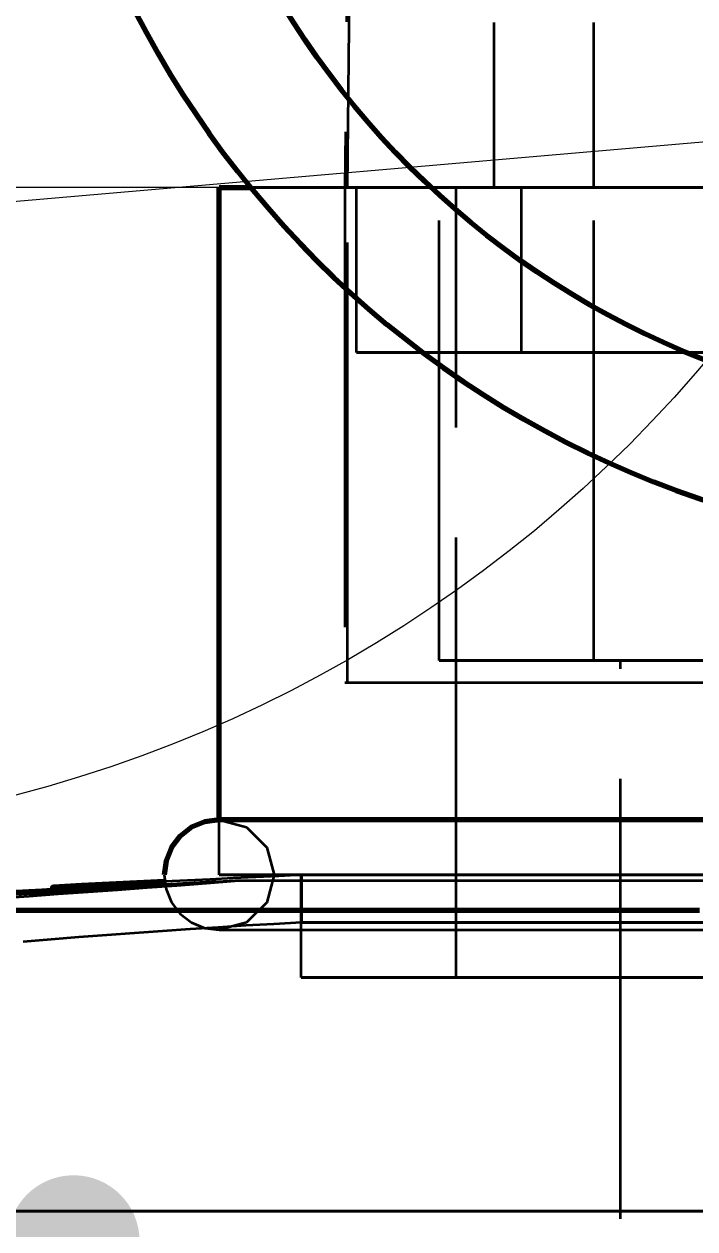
# Model space of a CAD drawing. Header units: millimetres. Extents: x 0 to 2208, y 0 to 420.
# Drawn here: x 80.44 to 86.54, y 238.51 to 249.46 of the extents above; entities that cross this region are included whole.
import ezdxf

# ---------------------------------------------------------------- set-up
doc = ezdxf.new("R2010")
doc.units = ezdxf.units.MM
doc.linetypes.add('IRAM-E-TRAZOS', pattern=[5, 4, -1])
for name, color, linetype, lineweight in [('01-VISIBLE', 7, 'CONTINUOUS', 70), ('02-OCULTA', 4, 'IRAM-E-TRAZOS', 35), ('04-COTA', 3, 'CONTINUOUS', 18), ('08-FINA', 5, 'CONTINUOUS', 18)]:
    doc.layers.add(name, color=color, linetype=linetype, lineweight=lineweight)
doc.styles.add('ISO3098', font='isocpeur.ttf')
doc.dimstyles.new('FLAMA-IRAM', dxfattribs={"dimtxt": 3.5, "dimasz": 3.5, "dimexe": 2, "dimexo": 1.5, "dimgap": 1, "dimtad": 1, "dimdec": 1, "dimtxsty": 'ISO3098', "dimblk": 'IRAM_FLECHA', "dimblk1": 'IRAM_FLECHA', "dimblk2": 'IRAM_FLECHA', "dimcen": 2.5, "dimclrd": 256, "dimclre": 256, "dimclrt": 256, "dimazin": 3, "dimtfac": 1, "dimtmove": 0, "dimatfit": 3, "dimlwd": 18, "dimlwe": 18})

# ---------------------------------------------------------------- blocks, each defined once
blk = doc.blocks.new('IRAM_FLECHA')
blk.add_solid([(0, 0), (-1, 0.125), (-1, -0.125)])

msp = doc.modelspace()

# ---------------------------------------------------------------- hatches: boundary and pattern name
at = {"layer": '08-FINA'}
h = msp.add_hatch(color=7, dxfattribs=at)
h.dxf.hatch_style = 1
edge = h.paths.add_edge_path()
edge.add_arc((80.892, 238.393), 0.6, 0, 360)

# ---------------------------------------------------------------- linework, layer by layer
at = {"layer": '01-VISIBLE'}
msp.add_line((82.215, 242.223), (82.215, 247.973), dxfattribs=at)
for points in [[(82.215, 247.973), (82.263, 247.973), (82.31, 247.973), (82.358, 247.973), (82.405, 247.973), (82.453, 247.973), (82.5, 247.973)], [(82.215, 242.223), (82.086, 242.206), (81.965, 242.156), (81.861, 242.076), (81.782, 241.973), (81.732, 241.852), (81.715, 241.723)], [(86.794, 242.223), (86.54, 242.223), (86.285, 242.223), (86.031, 242.223), (85.776, 242.223), (85.522, 242.223), (85.268, 242.223), (85.013, 242.223), (84.759, 242.223), (84.504, 242.223), (84.25, 242.223), (83.996, 242.223), (83.741, 242.223), (83.487, 242.223), (83.233, 242.223), (82.978, 242.223), (82.724, 242.223), (82.469, 242.223), (82.215, 242.223)], [(81.723, 241.636), (81.462, 241.62), (81.201, 241.605), (80.94, 241.589), (80.679, 241.574), (80.417, 241.558), (80.156, 241.542), (79.895, 241.527), (79.634, 241.511), (79.373, 241.495), (79.112, 241.48), (78.851, 241.464), (78.59, 241.448), (78.329, 241.433), (78.068, 241.417), (77.807, 241.402)], [(81.719, 241.663), (81.467, 241.651), (81.215, 241.638), (80.963, 241.626), (80.711, 241.613), (80.701, 241.608), (80.954, 241.618), (81.205, 241.628), (81.302, 241.632), (81.622, 241.638), (81.379, 241.622), (81.126, 241.607), (80.883, 241.593), (80.604, 241.577), (80.368, 241.562)], [(80.314, 241.402), (80.565, 241.402), (80.816, 241.402), (81.066, 241.402), (81.317, 241.402), (81.568, 241.402), (81.818, 241.402), (82.069, 241.402), (82.32, 241.402), (82.571, 241.402), (82.821, 241.402), (83.072, 241.402), (83.323, 241.402), (83.573, 241.402), (83.824, 241.402), (84.075, 241.402), (84.326, 241.402), (84.576, 241.402), (84.827, 241.402), (85.078, 241.402), (85.328, 241.402), (85.579, 241.402), (85.83, 241.402), (86.08, 241.402), (86.331, 241.402), (86.582, 241.402)], [(82.215, 241.223), (82.215, 241.223), (82.215, 241.223), (82.215, 241.223), (82.215, 241.223), (82.215, 241.223), (82.215, 241.223)]]:
    msp.add_lwpolyline(points, dxfattribs=at)
msp.add_circle((89.465, 253.673), 7.8, dxfattribs=at)
msp.add_arc((89.465, 253.673), 9, 90, -90, dxfattribs=at)
at = {"layer": '02-OCULTA'}
for p, q in [((83.414, 253.477), (83.357, 247.975)), ((83.383, 247.973), (83.44, 253.473)), ((84.715, 247.973), (84.715, 249.473)), ((85.621, 247.973), (85.621, 249.473)), ((83.357, 247.975), (83.357, 243.473)), ((83.357, 247.975), (91.761, 247.975)), ((91.786, 247.973), (83.383, 247.973)), ((83.383, 243.473), (83.383, 247.973)), ((83.465, 246.473), (83.465, 247.973)), ((84.215, 243.673), (84.215, 247.973)), ((84.371, 240.791), (84.371, 247.973)), ((84.965, 246.473), (84.965, 247.973)), ((85.621, 243.673), (85.621, 247.973)), ((85.865, 108.598), (85.865, 243.673)), ((83.357, 243.473), (83.383, 243.473)), ((83.357, 243.473), (91.761, 243.473)), ((83.383, 243.473), (91.786, 243.473)), ((82.215, 241.723), (82.215, 242.223)), ((82.96, 240.791), (82.96, 241.723)), ((82.965, 241.723), (82.965, 241.291))]:
    msp.add_line(p, q, dxfattribs=at)
for points in [[(86.715, 247.973), (86.465, 247.973), (86.215, 247.973), (85.965, 247.973), (85.715, 247.973), (85.465, 247.973), (85.215, 247.973), (84.965, 247.973), (84.715, 247.973), (84.465, 247.973), (84.215, 247.973), (83.965, 247.973), (83.715, 247.973), (83.465, 247.973), (83.215, 247.973), (82.965, 247.973), (82.715, 247.973), (82.465, 247.973), (82.215, 247.973)], [(82.5, 247.973), (82.753, 247.973), (83.007, 247.973), (83.26, 247.973), (83.513, 247.973), (83.766, 247.973), (84.02, 247.973), (84.273, 247.973), (84.526, 247.973), (84.78, 247.973), (85.033, 247.973), (85.286, 247.973), (85.539, 247.973), (85.793, 247.973), (86.046, 247.973), (86.299, 247.973), (86.552, 247.973)], [(86.715, 247.973), (86.465, 247.973), (86.215, 247.973), (85.965, 247.973), (85.715, 247.973), (85.465, 247.973), (85.215, 247.973), (84.965, 247.973), (84.715, 247.973), (84.465, 247.973), (84.215, 247.973), (83.965, 247.973), (83.715, 247.973), (83.465, 247.973)], [(83.465, 247.973), (83.715, 247.973), (83.965, 247.973), (84.215, 247.973), (84.465, 247.973), (84.715, 247.973), (84.965, 247.973), (85.215, 247.973), (85.465, 247.973), (85.715, 247.973), (85.965, 247.973), (86.215, 247.973), (86.465, 247.973), (86.715, 247.973)], [(86.715, 247.973), (86.465, 247.973), (86.215, 247.973), (85.965, 247.973), (85.715, 247.973), (85.465, 247.973), (85.215, 247.973), (84.965, 247.973), (84.715, 247.973), (84.465, 247.973), (84.215, 247.973)], [(84.215, 247.973), (84.465, 247.973), (84.715, 247.973), (84.965, 247.973), (85.215, 247.973), (85.465, 247.973), (85.715, 247.973), (85.965, 247.973), (86.215, 247.973), (86.465, 247.973), (86.715, 247.973)], [(86.663, 247.973), (86.409, 247.973), (86.154, 247.973), (85.899, 247.973), (85.644, 247.973), (85.39, 247.973), (85.135, 247.973), (84.88, 247.973), (84.626, 247.973), (84.371, 247.973)], [(84.371, 247.973), (84.626, 247.973), (84.88, 247.973), (85.135, 247.973), (85.39, 247.973), (85.644, 247.973), (85.899, 247.973), (86.154, 247.973), (86.409, 247.973), (86.663, 247.973)], [(86.715, 247.973), (86.465, 247.973), (86.215, 247.973), (85.965, 247.973), (85.715, 247.973), (85.465, 247.973), (85.215, 247.973), (84.965, 247.973), (84.715, 247.973)], [(84.715, 247.973), (84.965, 247.973), (85.215, 247.973), (85.465, 247.973), (85.715, 247.973), (85.965, 247.973), (86.215, 247.973), (86.465, 247.973), (86.715, 247.973)], [(86.715, 247.973), (86.465, 247.973), (86.215, 247.973), (85.965, 247.973), (85.715, 247.973), (85.465, 247.973), (85.215, 247.973), (84.965, 247.973)], [(84.965, 247.973), (85.215, 247.973), (85.465, 247.973), (85.715, 247.973), (85.965, 247.973), (86.215, 247.973), (86.465, 247.973), (86.715, 247.973)], [(86.646, 247.973), (86.39, 247.973), (86.134, 247.973), (85.877, 247.973), (85.621, 247.973)], [(85.621, 247.973), (85.877, 247.973), (86.134, 247.973), (86.39, 247.973), (86.646, 247.973)], [(86.646, 247.973), (86.39, 247.973), (86.134, 247.973), (85.877, 247.973), (85.621, 247.973)], [(85.621, 247.973), (85.877, 247.973), (86.134, 247.973), (86.39, 247.973), (86.646, 247.973)], [(86.715, 246.473), (86.465, 246.473), (86.215, 246.473), (85.965, 246.473), (85.715, 246.473), (85.465, 246.473), (85.215, 246.473), (84.965, 246.473), (84.715, 246.473), (84.465, 246.473), (84.215, 246.473), (83.965, 246.473), (83.715, 246.473), (83.465, 246.473)], [(83.465, 246.473), (83.715, 246.473), (83.965, 246.473), (84.215, 246.473), (84.465, 246.473), (84.715, 246.473), (84.965, 246.473), (85.215, 246.473), (85.465, 246.473), (85.715, 246.473), (85.965, 246.473), (86.215, 246.473), (86.465, 246.473), (86.715, 246.473)], [(86.715, 246.473), (86.465, 246.473), (86.215, 246.473), (85.965, 246.473), (85.715, 246.473), (85.465, 246.473), (85.215, 246.473), (84.965, 246.473)], [(84.965, 246.473), (85.215, 246.473), (85.465, 246.473), (85.715, 246.473), (85.965, 246.473), (86.215, 246.473), (86.465, 246.473), (86.715, 246.473)], [(86.715, 243.673), (86.465, 243.673), (86.215, 243.673), (85.965, 243.673), (85.715, 243.673), (85.465, 243.673), (85.215, 243.673), (84.965, 243.673), (84.715, 243.673), (84.465, 243.673), (84.215, 243.673)], [(84.215, 243.673), (84.465, 243.673), (84.715, 243.673), (84.965, 243.673), (85.215, 243.673), (85.465, 243.673), (85.715, 243.673), (85.965, 243.673), (86.215, 243.673), (86.465, 243.673), (86.715, 243.673)], [(86.646, 243.673), (86.39, 243.673), (86.134, 243.673), (85.877, 243.673), (85.621, 243.673)], [(85.621, 243.673), (85.877, 243.673), (86.134, 243.673), (86.39, 243.673), (86.646, 243.673)], [(86.636, 243.673), (86.379, 243.673), (86.122, 243.673), (85.865, 243.673)], [(85.865, 243.673), (86.122, 243.673), (86.379, 243.673), (86.636, 243.673)], [(86.794, 242.223), (86.54, 242.223), (86.285, 242.223), (86.031, 242.223), (85.776, 242.223), (85.522, 242.223), (85.268, 242.223), (85.013, 242.223), (84.759, 242.223), (84.504, 242.223), (84.25, 242.223), (83.996, 242.223), (83.741, 242.223), (83.487, 242.223), (83.233, 242.223), (82.978, 242.223), (82.724, 242.223), (82.469, 242.223), (82.215, 242.223)], [(82.215, 242.223), (82.465, 242.156), (82.648, 241.973), (82.715, 241.723), (82.648, 241.473), (82.465, 241.29), (82.215, 241.223)], [(79.14, 241.402), (79.407, 241.44), (79.676, 241.467), (79.945, 241.49), (80.215, 241.511), (80.484, 241.531), (80.753, 241.551), (81.023, 241.57), (81.292, 241.589), (81.561, 241.608), (81.831, 241.628), (82.1, 241.647), (82.359, 241.669)], [(81.715, 241.723), (81.732, 241.594), (81.782, 241.473), (81.861, 241.369), (81.965, 241.29), (82.086, 241.24), (82.215, 241.223)], [(82.965, 241.723), (82.757, 241.713), (82.55, 241.703), (82.342, 241.693), (82.134, 241.683), (81.926, 241.673), (81.719, 241.663)], [(82.359, 241.669), (82.253, 241.665), (82.147, 241.66), (82.041, 241.654), (81.935, 241.648), (81.829, 241.642), (81.723, 241.636)], [(86.715, 241.723), (86.465, 241.723), (86.215, 241.723), (85.965, 241.723), (85.715, 241.723), (85.465, 241.723), (85.215, 241.723), (84.965, 241.723), (84.715, 241.723), (84.465, 241.723), (84.215, 241.723), (83.965, 241.723), (83.715, 241.723), (83.465, 241.723), (83.215, 241.723), (82.965, 241.723), (82.715, 241.723), (82.465, 241.723), (82.215, 241.723)], [(82.215, 241.723), (82.465, 241.723), (82.715, 241.723), (82.965, 241.723), (83.215, 241.723), (83.465, 241.723), (83.715, 241.723), (83.965, 241.723), (84.215, 241.723), (84.465, 241.723), (84.715, 241.723), (84.965, 241.723), (85.215, 241.723), (85.465, 241.723), (85.715, 241.723), (85.965, 241.723), (86.215, 241.723), (86.465, 241.723), (86.715, 241.723)], [(86.673, 241.669), (86.419, 241.669), (86.166, 241.669), (85.912, 241.669), (85.658, 241.669), (85.404, 241.669), (85.151, 241.669), (84.897, 241.669), (84.643, 241.669), (84.389, 241.669), (84.135, 241.669), (83.882, 241.669), (83.628, 241.669), (83.374, 241.669), (83.12, 241.669), (82.866, 241.669), (82.613, 241.669), (82.359, 241.669)], [(86.673, 241.669), (86.419, 241.669), (86.166, 241.669), (85.912, 241.669), (85.658, 241.669), (85.404, 241.669), (85.151, 241.669), (84.897, 241.669), (84.643, 241.669), (84.389, 241.669), (84.135, 241.669), (83.882, 241.669), (83.628, 241.669), (83.374, 241.669), (83.12, 241.669), (82.866, 241.669), (82.613, 241.669), (82.359, 241.669)], [(86.713, 241.723), (86.463, 241.723), (86.213, 241.723), (85.962, 241.723), (85.712, 241.723), (85.462, 241.723), (85.212, 241.723), (84.962, 241.723), (84.711, 241.723), (84.461, 241.723), (84.211, 241.723), (83.961, 241.723), (83.711, 241.723), (83.46, 241.723), (83.21, 241.723), (82.96, 241.723)], [(82.96, 241.723), (83.21, 241.723), (83.46, 241.723), (83.711, 241.723), (83.961, 241.723), (84.211, 241.723), (84.461, 241.723), (84.711, 241.723), (84.962, 241.723), (85.212, 241.723), (85.462, 241.723), (85.712, 241.723), (85.962, 241.723), (86.213, 241.723), (86.463, 241.723), (86.713, 241.723)], [(86.715, 241.723), (86.465, 241.723), (86.215, 241.723), (85.965, 241.723), (85.715, 241.723), (85.465, 241.723), (85.215, 241.723), (84.965, 241.723), (84.715, 241.723), (84.465, 241.723), (84.215, 241.723), (83.965, 241.723), (83.715, 241.723), (83.465, 241.723), (83.215, 241.723), (82.965, 241.723)], [(82.965, 241.723), (83.215, 241.723), (83.465, 241.723), (83.715, 241.723), (83.965, 241.723), (84.215, 241.723), (84.465, 241.723), (84.715, 241.723), (84.965, 241.723), (85.215, 241.723), (85.465, 241.723), (85.715, 241.723), (85.965, 241.723), (86.215, 241.723), (86.465, 241.723), (86.715, 241.723)], [(80.314, 241.402), (80.565, 241.402), (80.816, 241.402), (81.066, 241.402), (81.317, 241.402), (81.568, 241.402), (81.818, 241.402), (82.069, 241.402), (82.32, 241.402), (82.571, 241.402), (82.821, 241.402), (83.072, 241.402), (83.323, 241.402), (83.573, 241.402), (83.824, 241.402), (84.075, 241.402), (84.326, 241.402), (84.576, 241.402), (84.827, 241.402), (85.078, 241.402), (85.328, 241.402), (85.579, 241.402), (85.83, 241.402), (86.08, 241.402), (86.331, 241.402), (86.582, 241.402)], [(82.965, 241.291), (82.712, 241.277), (82.458, 241.262), (82.205, 241.246), (81.952, 241.23), (81.699, 241.212), (81.446, 241.194), (81.193, 241.176), (80.94, 241.156), (80.687, 241.136), (80.434, 241.116)], [(86.715, 241.291), (86.465, 241.291), (86.215, 241.291), (85.965, 241.291), (85.715, 241.291), (85.465, 241.291), (85.215, 241.291), (84.965, 241.291), (84.715, 241.291), (84.465, 241.291), (84.215, 241.291), (83.965, 241.291), (83.715, 241.291), (83.465, 241.291), (83.215, 241.291), (82.965, 241.291)], [(82.965, 241.291), (83.215, 241.291), (83.465, 241.291), (83.715, 241.291), (83.965, 241.291), (84.215, 241.291), (84.465, 241.291), (84.715, 241.291), (84.965, 241.291), (85.215, 241.291), (85.465, 241.291), (85.715, 241.291), (85.965, 241.291), (86.215, 241.291), (86.465, 241.291), (86.715, 241.291)], [(82.215, 241.223), (82.465, 241.223), (82.715, 241.223), (82.965, 241.223), (83.215, 241.223), (83.465, 241.223), (83.715, 241.223), (83.965, 241.223), (84.215, 241.223), (84.465, 241.223), (84.715, 241.223), (84.965, 241.223), (85.215, 241.223), (85.465, 241.223), (85.715, 241.223), (85.965, 241.223), (86.215, 241.223), (86.465, 241.223), (86.715, 241.223)], [(82.215, 241.223), (82.465, 241.223), (82.715, 241.223), (82.965, 241.223), (83.215, 241.223), (83.465, 241.223), (83.715, 241.223), (83.965, 241.223), (84.215, 241.223), (84.465, 241.223), (84.715, 241.223), (84.965, 241.223), (85.215, 241.223), (85.465, 241.223), (85.715, 241.223), (85.965, 241.223), (86.215, 241.223), (86.465, 241.223), (86.715, 241.223)], [(86.713, 240.791), (86.463, 240.791), (86.213, 240.791), (85.962, 240.791), (85.712, 240.791), (85.462, 240.791), (85.212, 240.791), (84.962, 240.791), (84.711, 240.791), (84.461, 240.791), (84.211, 240.791), (83.961, 240.791), (83.711, 240.791), (83.46, 240.791), (83.21, 240.791), (82.96, 240.791)], [(82.96, 240.791), (83.21, 240.791), (83.46, 240.791), (83.711, 240.791), (83.961, 240.791), (84.211, 240.791), (84.461, 240.791), (84.711, 240.791), (84.962, 240.791), (85.212, 240.791), (85.462, 240.791), (85.712, 240.791), (85.962, 240.791), (86.213, 240.791), (86.463, 240.791), (86.713, 240.791)], [(86.663, 240.791), (86.409, 240.791), (86.154, 240.791), (85.899, 240.791), (85.644, 240.791), (85.39, 240.791), (85.135, 240.791), (84.88, 240.791), (84.626, 240.791), (84.371, 240.791)], [(84.371, 240.791), (84.626, 240.791), (84.88, 240.791), (85.135, 240.791), (85.39, 240.791), (85.644, 240.791), (85.899, 240.791), (86.154, 240.791), (86.409, 240.791), (86.663, 240.791)], [(86.586, 238.668), (86.336, 238.668), (86.085, 238.668), (85.835, 238.668), (85.585, 238.668), (85.334, 238.668), (85.084, 238.668), (84.834, 238.668), (84.583, 238.668), (84.333, 238.668), (84.083, 238.668), (83.832, 238.668), (83.582, 238.668), (83.332, 238.668), (83.081, 238.668), (82.831, 238.668), (82.581, 238.668), (82.33, 238.668), (82.08, 238.668), (81.829, 238.668), (81.579, 238.668), (81.329, 238.668), (81.078, 238.668), (80.828, 238.668), (80.578, 238.668), (80.327, 238.668)], [(80.327, 238.668), (80.578, 238.668), (80.828, 238.668), (81.078, 238.668), (81.329, 238.668), (81.579, 238.668), (81.829, 238.668), (82.08, 238.668), (82.33, 238.668), (82.581, 238.668), (82.831, 238.668), (83.081, 238.668), (83.332, 238.668), (83.582, 238.668), (83.832, 238.668), (84.083, 238.668), (84.333, 238.668), (84.583, 238.668), (84.834, 238.668), (85.084, 238.668), (85.334, 238.668), (85.585, 238.668), (85.835, 238.668), (86.085, 238.668), (86.336, 238.668), (86.586, 238.668)], [(86.7, 238.668), (86.449, 238.668), (86.197, 238.668), (85.946, 238.668), (85.695, 238.668), (85.443, 238.668), (85.192, 238.668), (84.941, 238.668), (84.689, 238.668), (84.438, 238.668), (84.187, 238.668), (83.935, 238.668), (83.684, 238.668), (83.433, 238.668), (83.181, 238.668), (82.93, 238.668), (82.679, 238.668), (82.427, 238.668), (82.176, 238.668), (81.924, 238.668), (81.673, 238.668), (81.422, 238.668), (81.17, 238.668), (80.919, 238.668), (80.668, 238.668), (80.416, 238.668)], [(80.416, 238.668), (80.668, 238.668), (80.919, 238.668), (81.17, 238.668), (81.422, 238.668), (81.673, 238.668), (81.924, 238.668), (82.176, 238.668), (82.427, 238.668), (82.679, 238.668), (82.93, 238.668), (83.181, 238.668), (83.433, 238.668), (83.684, 238.668), (83.935, 238.668), (84.187, 238.668), (84.438, 238.668), (84.689, 238.668), (84.941, 238.668), (85.192, 238.668), (85.443, 238.668), (85.695, 238.668), (85.946, 238.668), (86.197, 238.668), (86.449, 238.668), (86.7, 238.668)]]:
    msp.add_lwpolyline(points, dxfattribs=at)
msp.add_circle((89.465, 253.673), 9, dxfattribs=at)
at = {"layer": '08-FINA'}
msp.add_line((43.125, 244.618), (87.6, 248.475), dxfattribs=at)
for centre, radius in [((93.121, 254.22), 32.625), ((77.315, 254.273), 12.208)]:
    msp.add_circle(centre, radius, dxfattribs=at)

# ---------------------------------------------------------------- dimensions: what is measured, and where the dimension line sits
at = {"layer": '04-COTA'}
msp.add_linear_dim(base=(59.14, 98.973), p1=(70.415, 98.973), p2=(86.465, 247.973), angle=90, dimstyle='FLAMA-IRAM', override={"dimlfac": 2}, dxfattribs=at).render()

doc.saveas('drawing.dxf')
